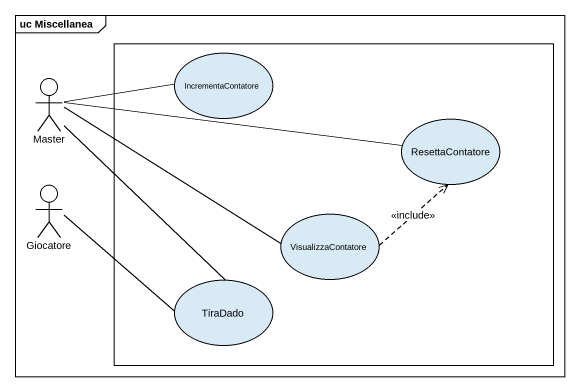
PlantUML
@startuml
mainframe uc Miscellanea
rectangle " " as rectangle1 {
  usecase IncrementaContatore
  usecase ResettaContatore
  usecase VisualizzaContatore
  usecase TiraDado
}
actor Master
actor Giocatore
Master -right- IncrementaContatore
Master -right- ResettaContatore
Master -right- VisualizzaContatore
Master -- TiraDado
Giocatore -right- TiraDado
VisualizzaContatore .up.> ResettaContatore : <<include>>
@enduml
